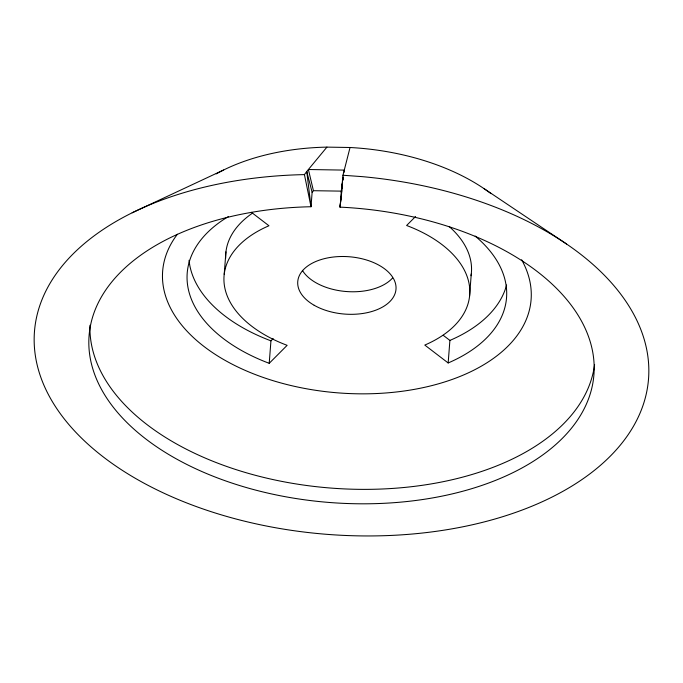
<?xml version="1.0" encoding="UTF-8"?>
<svg xmlns="http://www.w3.org/2000/svg" width="683" height="683" viewBox="0 0 683 683"><rect width="100%" height="100%" fill="white"/><g stroke="black" fill="none" stroke-linecap="round" stroke-linejoin="round"><path stroke-width="1.02" d="M491 193.622A184.769 107.82 4.4 0 0 350.046 147.502L326.926 147.118L306.761 171.493L312.122 192.307L311.013 206.736A253.171 147.741 4.4 0 0 133.33 428.591A253.171 147.741 4.4 0 0 564.875 435.737A253.171 147.741 4.4 0 0 342.695 207.265L340.04 207.171L342.533 182.122M224.212 274.335L225.936 251.865M251.421 212.336L268.957 225.757A123.179 71.877 4.4 0 0 287.133 345.333L269.213 363.313L270.946 340.834L273.183 338.589M415.571 216.502L406.607 225.492A123.179 71.877 4.4 0 1 424.792 345.069L448.168 362.963L449.901 340.416A160.138 93.443 4.4 0 0 506.607 284.982M469.537 296.482L471.27 273.934M350.046 147.502L342.951 175.249L340.04 207.171L341.201 196.858M341.432 194.8L341.893 190.668M342.243 187.577L342.473 185.511M341.15 192.743L342.567 182.421M342.849 180.363L343.276 177.264M342.823 180.116L343.259 177.11M342.533 182.72L341.235 191.129L313.42 190.702L312.122 192.307M344.155 172.21L344.48 170.11L308.4 169.512L313.42 190.702M304.422 174.609L306.761 171.493L311.013 206.736L304.422 174.609A307.948 179.706 4.4 0 0 84.701 441.15A307.948 179.706 4.4 0 0 606.948 459.428A307.948 179.706 4.4 0 0 362.246 176.641L342.951 175.249M132.161 212.789L223.572 170.024M484.204 188.747L566.54 243.993M443.224 335.302L449.901 340.416M594.594 364.577A253.171 147.741 4.4 0 1 330.837 488.063A253.171 147.741 4.4 0 1 89.968 325.236M521.624 259.753A184.769 107.82 4.4 0 1 339.485 392.981A184.769 107.82 4.4 0 1 177.401 234.235M392.554 278.015A49.27 28.754 4.4 0 1 345.735 291.479A49.27 28.754 4.4 0 1 302.39 270.366M270.946 340.834A160.138 93.443 4.4 0 1 189.046 260.291M475.137 236.045A160.138 93.443 4.4 0 1 448.168 362.963M269.213 363.313A160.138 93.443 4.4 0 1 228.327 216.613M216.229 173.883A184.769 107.82 4.4 0 1 326.926 147.118M449.158 226.508A123.179 71.877 4.4 0 1 471.022 275.727M225.689 258.183A123.179 71.877 4.4 0 1 252.616 213.07M314.18 305.275A49.27 28.754 4.4 0 0 395.03 293.681A49.27 28.754 4.4 0 0 331.409 257.278A49.27 28.754 4.4 0 0 314.18 305.275"/></g></svg>
